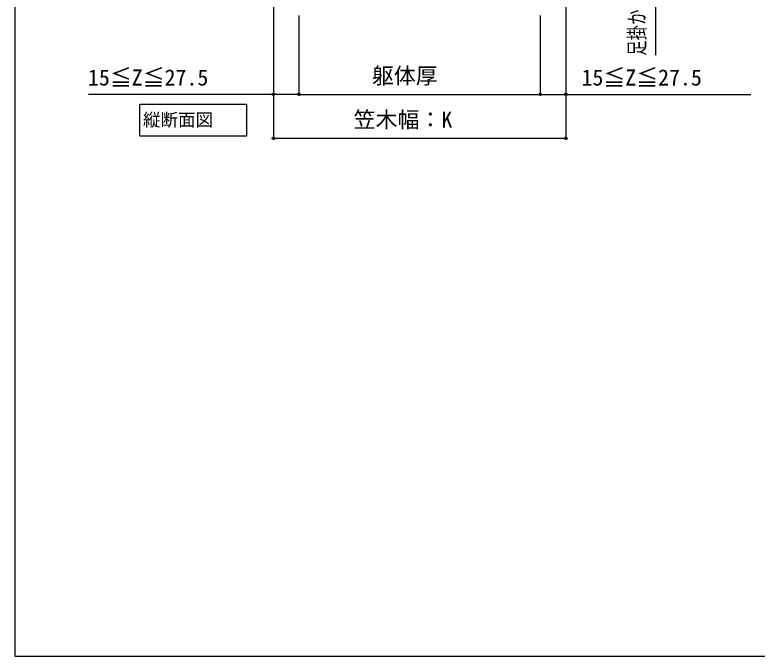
# Model space of a CAD drawing. Units: millimetres, scale not verified. Extents: x -875 to 875, y -1300 to 1292.
# Drawn here: x -875 to -367, y -1300 to -861 of the extents above; entities that cross this region are included whole.
import ezdxf
from ezdxf.enums import TextEntityAlignment as Align

# ---------------------------------------------------------------- set-up
doc = ezdxf.new("R2010")
doc.units = ezdxf.units.MM
doc.header["$LTSCALE"] = 8
for name, color, linetype in [('0-1_USER1', 3, 'Continuous'), ('0-7_YKK_D', 6, 'Continuous'), ('0-8_YKK_ZWAK', 7, 'Continuous')]:
    doc.layers.add(name, color=color, linetype=linetype)
doc.styles.add('ＭＳ ゴシック', font='')
doc.styles.get('ＭＳ ゴシック').set_extended_font_data('MS Gothic')

msp = doc.modelspace()

# ---------------------------------------------------------------- linework, layer by layer
at = {"layer": '0-1_USER1'}
msp.add_lwpolyline([(-789.489, -936.314), (-789.489, -922.314), (-716.503, -922.314), (-716.503, -944.196), (-789.489, -944.196)], close=True, dxfattribs=at)
at = {"layer": '0-7_YKK_D'}
for p, q in [((-436.946, -735.55), (-436.946, -888.686)), ((-698.227, -781.05), (-698.227, -916.55)), ((-698.227, -781.05), (-698.227, -946.55)), ((-498.227, -781.05), (-498.227, -916.55)), ((-498.227, -781.05), (-498.227, -946.55)), ((-680.727, -861.55), (-680.727, -916.55)), ((-680.727, -861.55), (-680.727, -916.55)), ((-515.727, -861.55), (-515.727, -916.55)), ((-515.727, -861.55), (-515.727, -916.55)), ((-680.727, -915.55), (-515.727, -915.55)), ((-698.227, -945.55), (-498.227, -945.55))]:
    msp.add_line(p, q, dxfattribs=at)
for points in [[(-680.727, -915.55), (-698.227, -915.55), (-824.727, -915.55)], [(-515.727, -915.55), (-498.227, -915.55), (-371.727, -915.55)]]:
    msp.add_lwpolyline(points, dxfattribs=at)
for centre in [(-698.227, -915.55), (-680.727, -915.55), (-680.727, -915.55), (-515.727, -915.55), (-515.727, -915.55), (-498.227, -915.55), (-698.227, -945.55), (-498.227, -945.55)]:
    msp.add_circle(centre, 0.875, dxfattribs=at)
at = {"layer": '0-8_YKK_ZWAK'}
msp.add_line((-875, 1250.3), (-875, -1299.7), dxfattribs=at)
msp.add_lwpolyline([(-875, -1299.7), (875, -1299.7), (875, 1250.3)], dxfattribs=at)

# ---------------------------------------------------------------- texts
at = {"layer": '0-1_USER1', "style": 'ＭＳ ゴシック'}
msp.add_text('縦断面図', height=8.798, dxfattribs=at).set_placement((-787.432, -939.973), align=Align.BOTTOM_LEFT)
at = {"layer": '0-7_YKK_D', "style": 'ＭＳ ゴシック', "width": 0.7}
msp.add_text('足掛かり面より650以上', height=11, rotation=90, dxfattribs=at).set_placement((-440.906, -889.068), align=Align.BOTTOM_LEFT)
at = {"layer": '0-7_YKK_D', "style": 'ＭＳ ゴシック'}
for s, p in [('15≦Z≦27.5', (-825.028, -912.783)), ('躯体厚', (-630.869, -911.589)), ('15≦Z≦27.5', (-487.591, -912.783)), ('笠木幅：K', (-643.398, -941.589))]:
    msp.add_text(s, height=11, dxfattribs=at).set_placement(p, align=Align.BOTTOM_LEFT)

doc.saveas('drawing.dxf')
